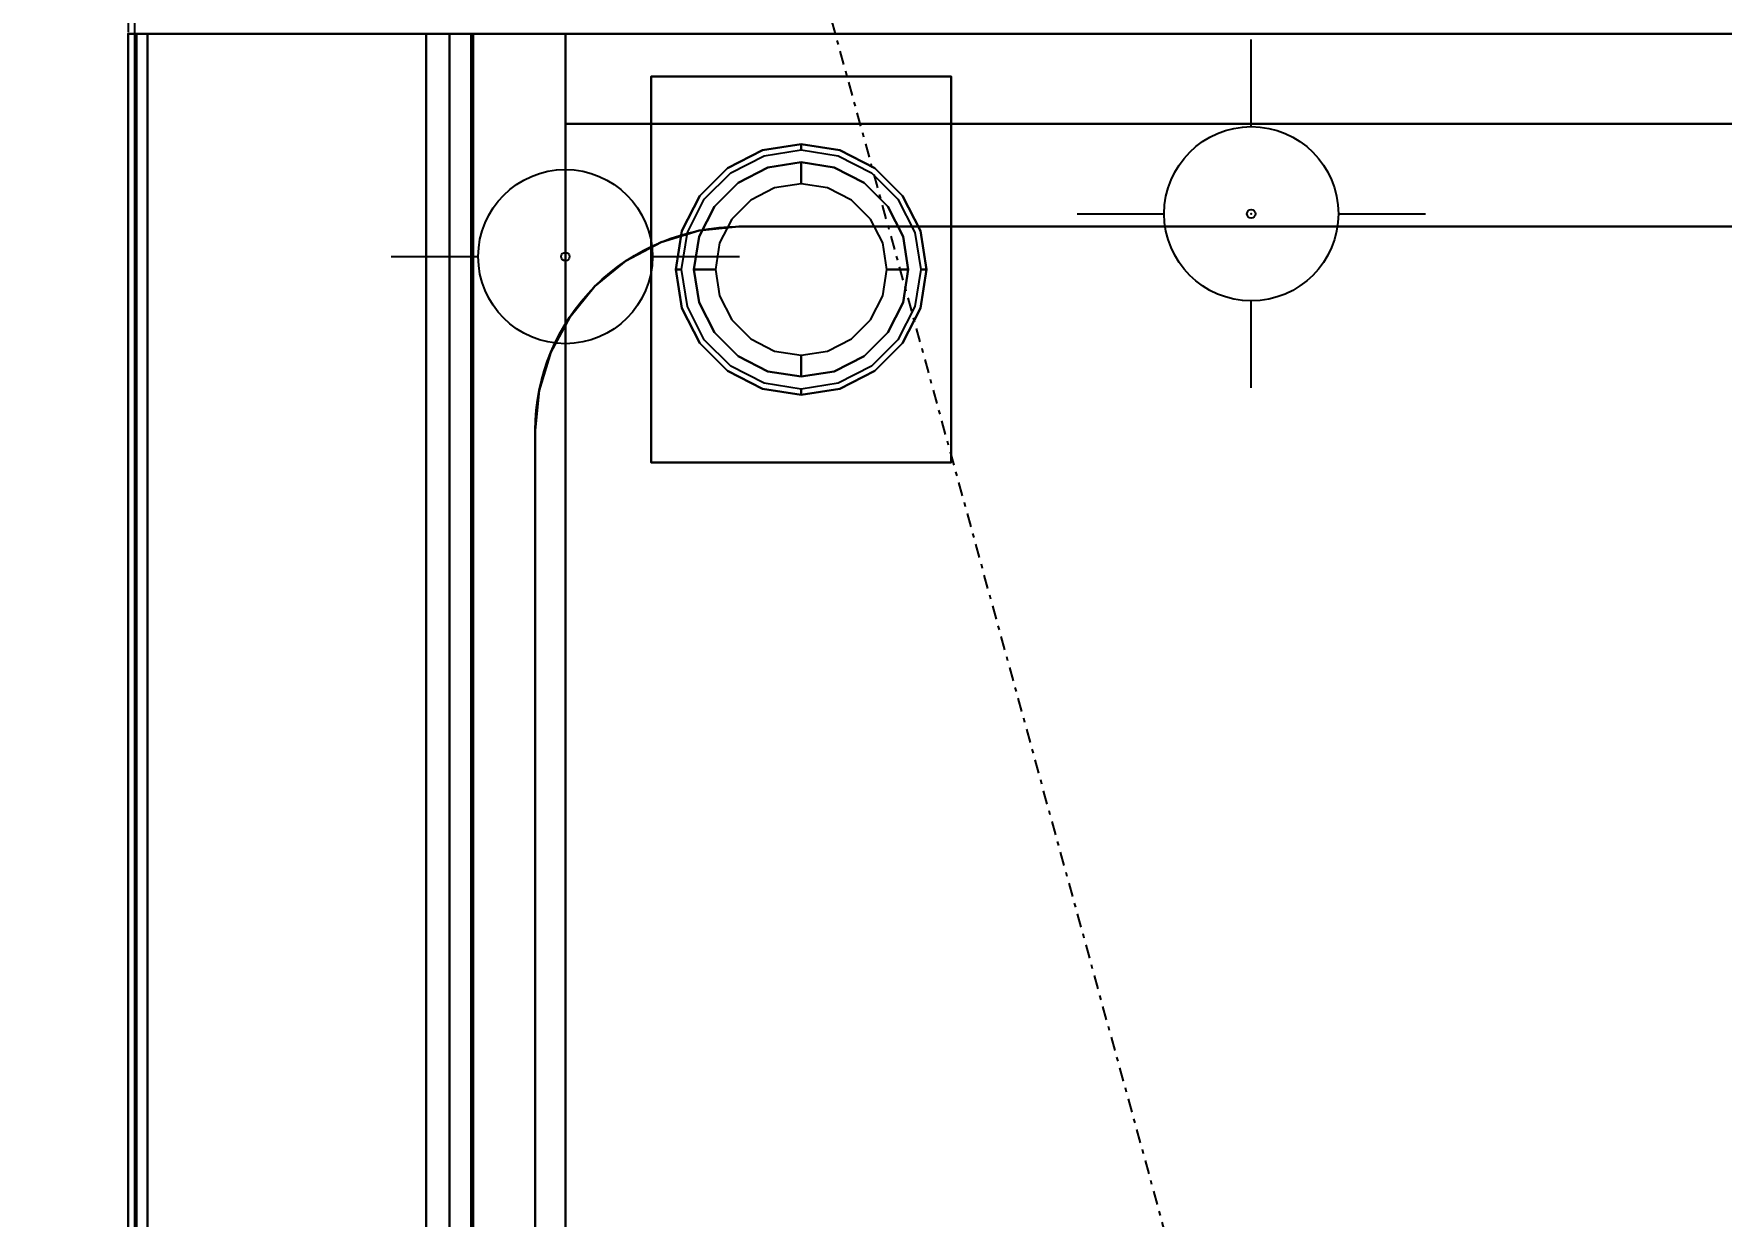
# Model space of a CAD drawing. Header units: millimetres. Extents: x 45 to 25350, y 77 to 5059.
# Drawn here: x 22147.8 to 22187.16, y 3991.51 to 4019.1 of the extents above; entities that cross this region are included whole.
import ezdxf

# ---------------------------------------------------------------- set-up
doc = ezdxf.new("R2010")
doc.units = ezdxf.units.MM
doc.header["$LTSCALE"] = 5
doc.linetypes.add('TRATTO-PUNTO', pattern=[1, 0.5, -0.25, 0, -0.25])
for name, color, linetype in [('200-EquipBorder-2d', 9, 'Continuous'), ('200-EquipInternal-2d', 252, 'Continuous'), ('200-EquipSteel-3d', 9, 'Continuous'), ('250-ele-2d', 20, 'Continuous'), ('HG-001 Duvar', 6, 'Continuous')]:
    doc.layers.add(name, color=color, linetype=linetype)
doc.layers.add('200-InsPoint-3D', color=3, linetype='Continuous', plot=False)
doc.styles.add('SIMPLEX', font='simplex')

# ---------------------------------------------------------------- blocks, each defined once
blk = doc.blocks.new('ELECTROLUX-MC7-BAINMARIE-400')
at = {"layer": '200-EquipInternal-2d'}
blk.add_lwpolyline([(307.5, -605), (92.5, -605, -0.414214), (45, -557.5), (45, -142.5, -0.414214), (92.5, -95), (307.5, -95, -0.414214), (355, -142.5), (355, -557.5, -0.414214)], format="xyb", close=True, dxfattribs=at)
at = {"layer": '200-EquipSteel-3d'}
for points, invisible_edges in [([(400, -80.5, 900), (307.5, -95, 900), (92.5, -95, 900), (0, -80.5, 900)], 5), ([(307.5, -95, 900), (316.77, -95.91, 900), (400, -80.5, 900)], 10), ([(316.77, -95.91, 900), (325.68, -98.62, 900), (400, -80.5, 900)], 10), ([(325.68, -98.62, 900), (333.89, -103.01, 900), (400, -80.5, 900)], 10), ([(333.89, -103.01, 900), (341.09, -108.91, 900), (400, -80.5, 900)], 10), ([(341.09, -108.91, 900), (346.99, -116.11, 900), (400, -80.5, 900)], 10), ([(346.99, -116.11, 900), (351.38, -124.32, 900), (400, -80.5, 900)], 10), ([(351.38, -124.32, 900), (354.09, -133.23, 900), (400, -80.5, 900)], 10), ([(354.09, -133.23, 900), (355, -142.5, 900), (400, -80.5, 900)], 10), ([(400, -80.5, 900), (355, -142.5, 900), (355, -557.5, 900), (400, -655, 900)], 5), ([(307.5, -95, 750), (307.5, -605, 750), (92.5, -605, 750), (92.5, -95, 750)], 5), ([(307.5, -95, 750), (316.77, -95.91, 750), (316.77, -95.91, 900), (307.5, -95, 900)], 2), ([(307.5, -95, 750), (316.77, -95.91, 750), (316.77, -604.09, 750), (307.5, -605, 750)], 10), ([(316.77, -95.91, 750), (325.68, -98.62, 750), (325.68, -98.62, 900), (316.77, -95.91, 900)], 10), ([(316.77, -95.91, 750), (325.68, -98.62, 750), (325.68, -601.38, 750), (316.77, -604.09, 750)], 10), ([(325.68, -98.62, 750), (333.89, -103.01, 750), (333.89, -103.01, 900), (325.68, -98.62, 900)], 10), ([(325.68, -98.62, 750), (333.89, -103.01, 750), (333.89, -596.99, 750), (325.68, -601.38, 750)], 10), ([(333.89, -103.01, 750), (341.09, -108.91, 750), (341.09, -108.91, 900), (333.89, -103.01, 900)], 10), ([(333.89, -103.01, 750), (341.09, -108.91, 750), (341.09, -591.09, 750), (333.89, -596.99, 750)], 10), ([(341.09, -108.91, 750), (346.99, -116.11, 750), (346.99, -116.11, 900), (341.09, -108.91, 900)], 10), ([(341.09, -108.91, 750), (346.99, -116.11, 750), (346.99, -583.89, 750), (341.09, -591.09, 750)], 10), ([(346.99, -116.11, 750), (351.38, -124.32, 750), (351.38, -124.32, 900), (346.99, -116.11, 900)], 10), ([(346.99, -116.11, 750), (351.38, -124.32, 750), (351.38, -575.68, 750), (346.99, -583.89, 750)], 10), ([(351.38, -124.32, 750), (354.09, -133.23, 750), (354.09, -133.23, 900), (351.38, -124.32, 900)], 10), ([(351.38, -124.32, 750), (354.09, -133.23, 750), (354.09, -566.77, 750), (351.38, -575.68, 750)], 10), ([(354.09, -133.23, 750), (355, -142.5, 750), (355, -142.5, 900), (354.09, -133.23, 900)], 8), ([(354.09, -133.23, 750), (355, -142.5, 750), (355, -557.5, 750), (354.09, -566.77, 750)], 8)]:
    blk.add_3dface(points, dxfattribs=dict(at, invisible_edges=invisible_edges))
for points in [[(92.5, -95, 750), (307.5, -95, 750), (307.5, -95, 900), (92.5, -95, 900)], [(355, -142.5, 750), (355, -557.5, 750), (355, -557.5, 900), (355, -142.5, 900)]]:
    blk.add_3dface(points, dxfattribs=at)
blk = doc.blocks.new('ELECTROLUX-MC7-BODY400X250')
at = {"layer": '200-EquipBorder-2d'}
for p, q in [((0, 0), (400, 0)), ((400, 0), (400, -655))]:
    blk.add_line(p, q, dxfattribs=at)
at = {"layer": '200-EquipInternal-2d'}
blk.add_line((0, -80), (400, -80), dxfattribs=at)
at = {"layer": '200-EquipSteel-3d'}
for points, invisible_edges in [([(0, -0.34, 912.22), (0, 0, 910.5), (400, 0, 910.5), (400, -0.34, 912.22)], 8), ([(0, 0, 902.7), (0, -0.13, 901.81), (400, -0.13, 901.81), (400, 0, 902.7)], 2), ([(0, -0.13, 901.81), (0, -0.54, 901.01), (400, -0.54, 901.01), (400, -0.13, 901.81)], 10), ([(0, -1.32, 913.68), (0, -0.34, 912.22), (400, -0.34, 912.22), (400, -1.32, 913.68)], 10), ([(0, -0.54, 901.01), (0, -1.19, 900.39), (400, -1.19, 900.39), (400, -0.54, 901.01)], 10), ([(0, -1.19, 900.39), (0, -2, 900), (400, -2, 900), (400, -1.19, 900.39)], 8), ([(0, -2.78, 914.66), (0, -1.32, 913.68), (400, -1.32, 913.68), (400, -2.78, 914.66)], 10), ([(0, -4.5, 915), (0, -2.78, 914.66), (400, -2.78, 914.66), (400, -4.5, 915)], 2), ([(400, -655, 650), (400, -102, 724), (400, -2, 900), (400, -655, 900)], 3), ([(400, -2, 900), (400, -2, 724), (400, -102, 724)], 8), ([(0, -71.6, 914.58), (0, -69.5, 915), (400, -69.5, 915), (400, -71.6, 914.58)], 8), ([(0, -73.39, 913.39), (0, -71.6, 914.58), (400, -71.6, 914.58), (400, -73.39, 913.39)], 10), ([(0, -74.58, 911.6), (0, -73.39, 913.39), (400, -73.39, 913.39), (400, -74.58, 911.6)], 10), ([(0, -75, 909.5), (0, -74.58, 911.6), (400, -74.58, 911.6), (400, -75, 909.5)], 2), ([(0, -75.45, 903.59), (0, -75, 905.7), (400, -75, 905.7), (400, -75.45, 903.59)], 8), ([(0, -76.64, 901.78), (0, -75.45, 903.59), (400, -75.45, 903.59), (400, -76.64, 901.78)], 10), ([(0, -78.4, 900.53), (0, -76.64, 901.78), (400, -76.64, 901.78), (400, -78.4, 900.53)], 10), ([(0, -80.5, 900), (0, -78.4, 900.53), (400, -78.4, 900.53), (400, -80.5, 900)], 2), ([(400, -102, 724), (400, -655, 650), (400, -102, 650)], 1)]:
    blk.add_3dface(points, dxfattribs=dict(at, invisible_edges=invisible_edges))
for points in [[(0, 0, 910.5), (0, 0, 902.7), (400, 0, 902.7), (400, 0, 910.5)], [(0, -2, 724), (0, -2, 900), (400, -2, 900), (400, -2, 724)], [(0, -2, 724), (0, -102, 724), (400, -102, 724), (400, -2, 724)], [(0, -69.5, 915), (0, -4.5, 915), (400, -4.5, 915), (400, -69.5, 915)], [(0, -75, 905.7), (0, -75, 909.5), (400, -75, 909.5), (400, -75, 905.7)], [(0, -655, 650), (0, -102, 650), (400, -102, 650), (400, -655, 650)], [(0, -102, 650), (400, -102, 650), (400, -102, 724), (0, -102, 724)]]:
    blk.add_3dface(points, dxfattribs=at)
at = {"layer": '200-InsPoint-3D'}
blk.add_point((400, 0), dxfattribs=at)
blk = doc.blocks.new('E7BMEDB000')
for name in ['ELECTROLUX-MC7-BODY400X250', 'ELECTROLUX-MC7-BAINMARIE-400']:
    blk.add_blockref(name, (0, 0))
blk = doc.blocks.new('ECON')
at = {"layer": '250-ele-2d'}
for p, q in [((0, 40.64), (0, 20.32)), ((-40.64, 0), (-20.32, 0)), ((20.32, 0), (40.64, 0)), ((0, -20.32), (0, -40.64))]:
    blk.add_line(p, q, dxfattribs=at)
for radius in [20.32, 1]:
    blk.add_circle((0, 0), radius, dxfattribs=at)
blk.add_point((0, 0), dxfattribs=at)
at = {"layer": '250-ele-2d', "style": 'SIMPLEX', "flags": 8}
blk.add_attdef('E', (50.05, -40.64), '', height=81, dxfattribs=at)
blk = doc.blocks.new('PQ-MC-LEG200')
at = {"layer": '200-EquipSteel-3d'}
for points in [[(-45, -35, 198), (-45, 35, 198), (45, 35, 198), (45, -35, 198)], [(-45, -35, 200), (45, -35, 200), (45, 35, 200), (-45, 35, 200)], [(-45, 35, 198), (-45, 35, 200), (45, 35, 200), (45, 35, 198)], [(-45, -35, 198), (-45, -35, 200), (-45, 35, 200), (-45, 35, 198)], [(45, -35, 198), (45, 35, 198), (45, 35, 200), (45, -35, 200)], [(-45, -35, 198), (45, -35, 198), (45, -35, 200), (-45, -35, 200)]]:
    blk.add_3dface(points, dxfattribs=at)
for points, invisible_edges in [([(-17.19, 23.66, 198), (-17.19, 23.66, 71), (-9.04, 27.82, 71), (-9.04, 27.82, 198)], 5), ([(-17.19, 23.66, 71), (-16.41, 22.58, 66), (-8.62, 26.54, 66), (-9.04, 27.82, 71)], 5), ([(-9.04, 27.82, 198), (-9.04, 27.82, 71), (0, 29.25, 71), (0, 29.25, 198)], 1), ([(-9.04, 27.82, 71), (-8.62, 26.54, 66), (0, 27.91, 66), (0, 29.25, 71)], 1), ([(0, 29.25, 198), (0, 29.25, 71), (9.04, 27.82, 71), (9.04, 27.82, 198)], 4), ([(0, 29.25, 71), (0, 27.91, 66), (8.62, 26.54, 66), (9.04, 27.82, 71)], 4), ([(9.04, 27.82, 71), (8.62, 26.54, 66), (16.41, 22.58, 66), (17.19, 23.66, 71)], 5), ([(9.04, 27.82, 198), (9.04, 27.82, 71), (17.19, 23.66, 71), (17.19, 23.66, 198)], 5), ([(-23.66, 17.19, 198), (-23.66, 17.19, 71), (-17.19, 23.66, 71), (-17.19, 23.66, 198)], 5), ([(-23.66, 17.19, 71), (-22.58, 16.41, 66), (-16.41, 22.58, 66), (-17.19, 23.66, 71)], 5), ([(-7.73, 23.78, 66), (-7.73, 23.78, 5), (-14.69, 20.23, 5), (-14.69, 20.23, 66)], 5), ([(-7.73, 23.78, 5), (-7.27, 22.38, 1.46), (-13.83, 19.04, 1.46), (-14.69, 20.23, 5)], 7), ([(0, 25, 66), (0, 25, 5), (-7.73, 23.78, 5), (-7.73, 23.78, 66)], 4), ([(0, 25, 5), (0, 23.54, 1.46), (-7.27, 22.38, 1.46), (-7.73, 23.78, 5)], 6), ([(7.73, 23.78, 66), (7.73, 23.78, 5), (0, 25, 5), (0, 25, 66)], 1), ([(7.73, 23.78, 5), (7.27, 22.38, 1.46), (0, 23.54, 1.46), (0, 25, 5)], 3), ([(14.69, 20.23, 5), (13.83, 19.04, 1.46), (7.27, 22.38, 1.46), (7.73, 23.78, 5)], 7), ([(14.69, 20.23, 66), (14.69, 20.23, 5), (7.73, 23.78, 5), (7.73, 23.78, 66)], 5), ([(17.19, 23.66, 71), (16.41, 22.58, 66), (22.58, 16.41, 66), (23.66, 17.19, 71)], 5), ([(17.19, 23.66, 198), (17.19, 23.66, 71), (23.66, 17.19, 71), (23.66, 17.19, 198)], 5), ([(-14.69, 20.23, 66), (-14.69, 20.23, 5), (-20.23, 14.69, 5), (-20.23, 14.69, 66)], 5), ([(-14.69, 20.23, 5), (-13.83, 19.04, 1.46), (-19.04, 13.83, 1.46), (-20.23, 14.69, 5)], 7), ([(-7.27, 22.38, 1.46), (-6.18, 19.02), (-11.76, 16.18), (-13.83, 19.04, 1.46)], 13), ([(0, 23.54, 1.46), (0, 20), (-6.18, 19.02), (-7.27, 22.38, 1.46)], 12), ([(7.27, 22.38, 1.46), (6.18, 19.02), (0, 20), (0, 23.54, 1.46)], 9), ([(13.83, 19.04, 1.46), (11.76, 16.18), (6.18, 19.02), (7.27, 22.38, 1.46)], 13), ([(20.23, 14.69, 5), (19.04, 13.83, 1.46), (13.83, 19.04, 1.46), (14.69, 20.23, 5)], 7), ([(20.23, 14.69, 66), (20.23, 14.69, 5), (14.69, 20.23, 5), (14.69, 20.23, 66)], 5), ([(-27.82, 9.04, 198), (-27.82, 9.04, 71), (-23.66, 17.19, 71), (-23.66, 17.19, 198)], 5), ([(-27.82, 9.04, 71), (-26.54, 8.62, 66), (-22.58, 16.41, 66), (-23.66, 17.19, 71)], 5), ([(-13.83, 19.04, 1.46), (-11.76, 16.18), (-16.18, 11.76), (-19.04, 13.83, 1.46)], 13), ([(19.04, 13.83, 1.46), (16.18, 11.76), (11.76, 16.18), (13.83, 19.04, 1.46)], 13), ([(23.66, 17.19, 71), (22.58, 16.41, 66), (26.54, 8.62, 66), (27.82, 9.04, 71)], 5), ([(23.66, 17.19, 198), (23.66, 17.19, 71), (27.82, 9.04, 71), (27.82, 9.04, 198)], 5), ([(-20.23, 14.69, 66), (-20.23, 14.69, 5), (-23.78, 7.73, 5), (-23.78, 7.73, 66)], 5), ([(-20.23, 14.69, 5), (-19.04, 13.83, 1.46), (-22.38, 7.27, 1.46), (-23.78, 7.73, 5)], 7), ([(-19.04, 13.83, 1.46), (-16.18, 11.76), (-19.02, 6.18), (-22.38, 7.27, 1.46)], 13), ([(22.38, 7.27, 1.46), (19.02, 6.18), (16.18, 11.76), (19.04, 13.83, 1.46)], 13), ([(23.78, 7.73, 5), (22.38, 7.27, 1.46), (19.04, 13.83, 1.46), (20.23, 14.69, 5)], 7), ([(23.78, 7.73, 66), (23.78, 7.73, 5), (20.23, 14.69, 5), (20.23, 14.69, 66)], 5), ([(-29.25, 0, 198), (-29.25, 0, 71), (-27.82, 9.04, 71), (-27.82, 9.04, 198)], 4), ([(-29.25, 0, 71), (-27.91, 0, 66), (-26.54, 8.62, 66), (-27.82, 9.04, 71)], 4), ([(27.82, 9.04, 71), (26.54, 8.62, 66), (27.91, 0, 66), (29.25, 0, 71)], 1), ([(27.82, 9.04, 198), (27.82, 9.04, 71), (29.25, 0, 71), (29.25, 0, 198)], 1), ([(-23.78, 7.73, 66), (-23.78, 7.73, 5), (-25, 0, 5), (-25, 0, 66)], 1), ([(-23.78, 7.73, 5), (-22.38, 7.27, 1.46), (-23.54, 0, 1.46), (-25, 0, 5)], 3), ([(-22.38, 7.27, 1.46), (-19.02, 6.18), (-20, 0), (-23.54, 0, 1.46)], 9), ([(23.54, 0, 1.46), (20, 0), (19.02, 6.18), (22.38, 7.27, 1.46)], 12), ([(25, 0, 5), (23.54, 0, 1.46), (22.38, 7.27, 1.46), (23.78, 7.73, 5)], 6), ([(25, 0, 66), (25, 0, 5), (23.78, 7.73, 5), (23.78, 7.73, 66)], 4), ([(-27.82, -9.04, 198), (-27.82, -9.04, 71), (-29.25, 0, 71), (-29.25, 0, 198)], 1), ([(-27.82, -9.04, 71), (-26.54, -8.62, 66), (-27.91, 0, 66), (-29.25, 0, 71)], 1), ([(-25, 0, 66), (-25, 0, 5), (-23.78, -7.73, 5), (-23.78, -7.73, 66)], 4), ([(-25, 0, 5), (-23.54, 0, 1.46), (-22.38, -7.27, 1.46), (-23.78, -7.73, 5)], 6), ([(-23.54, 0, 1.46), (-20, 0), (-19.02, -6.18), (-22.38, -7.27, 1.46)], 12), ([(22.38, -7.27, 1.46), (19.02, -6.18), (20, 0), (23.54, 0, 1.46)], 9), ([(23.78, -7.73, 5), (22.38, -7.27, 1.46), (23.54, 0, 1.46), (25, 0, 5)], 3), ([(23.78, -7.73, 66), (23.78, -7.73, 5), (25, 0, 5), (25, 0, 66)], 1), ([(29.25, 0, 71), (27.91, 0, 66), (26.54, -8.62, 66), (27.82, -9.04, 71)], 4), ([(29.25, 0, 198), (29.25, 0, 71), (27.82, -9.04, 71), (27.82, -9.04, 198)], 4), ([(-23.78, -7.73, 5), (-22.38, -7.27, 1.46), (-19.04, -13.83, 1.46), (-20.23, -14.69, 5)], 7), ([(-23.78, -7.73, 66), (-23.78, -7.73, 5), (-20.23, -14.69, 5), (-20.23, -14.69, 66)], 5), ([(-22.38, -7.27, 1.46), (-19.02, -6.18), (-16.18, -11.76), (-19.04, -13.83, 1.46)], 13), ([(19.04, -13.83, 1.46), (16.18, -11.76), (19.02, -6.18), (22.38, -7.27, 1.46)], 13), ([(20.23, -14.69, 5), (19.04, -13.83, 1.46), (22.38, -7.27, 1.46), (23.78, -7.73, 5)], 7), ([(20.23, -14.69, 66), (20.23, -14.69, 5), (23.78, -7.73, 5), (23.78, -7.73, 66)], 5), ([(-23.66, -17.19, 71), (-22.58, -16.41, 66), (-26.54, -8.62, 66), (-27.82, -9.04, 71)], 5), ([(-23.66, -17.19, 198), (-23.66, -17.19, 71), (-27.82, -9.04, 71), (-27.82, -9.04, 198)], 5), ([(-19.04, -13.83, 1.46), (-16.18, -11.76), (-11.76, -16.18), (-13.83, -19.04, 1.46)], 13), ([(13.83, -19.04, 1.46), (11.76, -16.18), (16.18, -11.76), (19.04, -13.83, 1.46)], 13), ([(27.82, -9.04, 71), (26.54, -8.62, 66), (22.58, -16.41, 66), (23.66, -17.19, 71)], 5), ([(27.82, -9.04, 198), (27.82, -9.04, 71), (23.66, -17.19, 71), (23.66, -17.19, 198)], 5), ([(-20.23, -14.69, 5), (-19.04, -13.83, 1.46), (-13.83, -19.04, 1.46), (-14.69, -20.23, 5)], 7), ([(-20.23, -14.69, 66), (-20.23, -14.69, 5), (-14.69, -20.23, 5), (-14.69, -20.23, 66)], 5), ([(14.69, -20.23, 5), (13.83, -19.04, 1.46), (19.04, -13.83, 1.46), (20.23, -14.69, 5)], 7), ([(14.69, -20.23, 66), (14.69, -20.23, 5), (20.23, -14.69, 5), (20.23, -14.69, 66)], 5), ([(-17.19, -23.66, 71), (-16.41, -22.58, 66), (-22.58, -16.41, 66), (-23.66, -17.19, 71)], 5), ([(-17.19, -23.66, 198), (-17.19, -23.66, 71), (-23.66, -17.19, 71), (-23.66, -17.19, 198)], 5), ([(-14.69, -20.23, 5), (-13.83, -19.04, 1.46), (-7.27, -22.38, 1.46), (-7.73, -23.78, 5)], 7), ([(-13.83, -19.04, 1.46), (-11.76, -16.18), (-6.18, -19.02), (-7.27, -22.38, 1.46)], 13), ([(-7.27, -22.38, 1.46), (-6.18, -19.02), (0, -20), (0, -23.54, 1.46)], 9), ([(0, -23.54, 1.46), (0, -20), (6.18, -19.02), (7.27, -22.38, 1.46)], 12), ([(7.27, -22.38, 1.46), (6.18, -19.02), (11.76, -16.18), (13.83, -19.04, 1.46)], 13), ([(7.73, -23.78, 5), (7.27, -22.38, 1.46), (13.83, -19.04, 1.46), (14.69, -20.23, 5)], 7), ([(23.66, -17.19, 71), (22.58, -16.41, 66), (16.41, -22.58, 66), (17.19, -23.66, 71)], 5), ([(23.66, -17.19, 198), (23.66, -17.19, 71), (17.19, -23.66, 71), (17.19, -23.66, 198)], 5), ([(-9.04, -27.82, 71), (-8.62, -26.54, 66), (-16.41, -22.58, 66), (-17.19, -23.66, 71)], 5), ([(-14.69, -20.23, 66), (-14.69, -20.23, 5), (-7.73, -23.78, 5), (-7.73, -23.78, 66)], 5), ([(-7.73, -23.78, 5), (-7.27, -22.38, 1.46), (0, -23.54, 1.46), (0, -25, 5)], 3), ([(0, -25, 5), (0, -23.54, 1.46), (7.27, -22.38, 1.46), (7.73, -23.78, 5)], 6), ([(7.73, -23.78, 66), (7.73, -23.78, 5), (14.69, -20.23, 5), (14.69, -20.23, 66)], 5), ([(17.19, -23.66, 71), (16.41, -22.58, 66), (8.62, -26.54, 66), (9.04, -27.82, 71)], 5), ([(-9.04, -27.82, 198), (-9.04, -27.82, 71), (-17.19, -23.66, 71), (-17.19, -23.66, 198)], 5), ([(0, -29.25, 71), (0, -27.91, 66), (-8.62, -26.54, 66), (-9.04, -27.82, 71)], 4), ([(-7.73, -23.78, 66), (-7.73, -23.78, 5), (0, -25, 5), (0, -25, 66)], 1), ([(0, -25, 66), (0, -25, 5), (7.73, -23.78, 5), (7.73, -23.78, 66)], 4), ([(9.04, -27.82, 71), (8.62, -26.54, 66), (0, -27.91, 66), (0, -29.25, 71)], 1), ([(17.19, -23.66, 198), (17.19, -23.66, 71), (9.04, -27.82, 71), (9.04, -27.82, 198)], 5), ([(0, -29.25, 198), (0, -29.25, 71), (-9.04, -27.82, 71), (-9.04, -27.82, 198)], 4), ([(9.04, -27.82, 198), (9.04, -27.82, 71), (0, -29.25, 71), (0, -29.25, 198)], 1)]:
    blk.add_3dface(points, dxfattribs=dict(at, invisible_edges=invisible_edges))
blk = doc.blocks.new('E7BAPP00RH')
at = {"layer": '200-EquipInternal-2d'}
blk.add_lwpolyline([(0, -102), (1600, -102), (1600, -655), (0, -655)], close=True, dxfattribs=at)
at = {"layer": '200-EquipSteel-3d'}
for points in [[(0, -102, 650), (1600, -102, 650), (1600, -655, 650), (0, -655, 650)], [(21, -102, 650), (1579, -102, 650), (1579, -102, 245), (21, -102, 245)], [(21, -102, 200), (1579, -102, 200), (1579, -102, 245), (21, -102, 245)], [(21, -655, 245), (1579, -655, 245), (1579, -102, 245), (21, -102, 245)], [(21, -655, 200), (1579, -655, 200), (1579, -102, 200), (21, -102, 200)], [(1579, -655, 605), (21, -655, 605), (21, -102, 605), (1579, -102, 605)], [(1579, -102, 200), (1600, -102, 200), (1600, -102, 650), (1579, -102, 650)], [(1579, -655, 200), (1600, -655, 200), (1600, -102, 200), (1579, -102, 200)]]:
    blk.add_3dface(points, dxfattribs=at)
at = {"layer": '200-EquipSteel-3d', "invisible_edges": 8}
blk.add_3dface([(1579, -655, 605), (1579, -655, 200), (1579, -102, 200), (1579, -102, 605)], dxfattribs=at)
blk.add_blockref('PQ-MC-LEG200', (1545, -157))
blk = doc.blocks.new('EP1124T')
at = {"layer": '200-EquipBorder-2d', "linetype": 'TRATTO-PUNTO'}
blk.add_lwpolyline([(0, -1100), (2400, -1100), (2400, 0), (0, 0)], close=True, dxfattribs=at)
at = {"layer": '200-EquipInternal-2d', "linetype": 'TRATTO-PUNTO'}
blk.add_line((0, -1100), (2400, 0), dxfattribs=at)
at = {"layer": '200-InsPoint-3D', "flags": 9}
blk.add_attdef('DISTANG', (0, 0), '', height=1, dxfattribs=at)

msp = doc.modelspace()

# ---------------------------------------------------------------- hatches: boundary and pattern name
at = {"ltscale": 0.5}
h = msp.add_hatch(dxfattribs=at)
h.set_pattern_fill('ANSI31', color=251, scale=30)
h.set_pattern_definition([(45, (24280.266, 18410.9967), (-2.6516504, 2.6516504), [])])
h.paths.add_polyline_path([(21763.422, 4094.474), (22023.384, 4098.963), (22023.021, 4119.96), (21730.1, 4114.902), (21721.79, 4595.08, -0.130845), (22999.271, 4233.912, -0.490921), (22999.351, 4233.948, -0.006684), (23000.203, 4268.186, 0.132238), (21691.262, 4625.367), (21711.964, 3429.136), (22159.106, 3170.979), (22174.106, 3196.96), (22030.234, 3280.024), (22097.77, 3397), (22270.975, 3297), (22270.985, 3297.017), (22281.975, 3316.053), (22090.583, 3426.553), (22020.057, 3425.335), (21775.094, 3421.105, -0.000011), (21771.021, 3655.54), (22030.982, 3660.029), (22030.618, 3681.026), (21770.657, 3676.536, -0.000019)])

# ---------------------------------------------------------------- linework, layer by layer
at = {"layer": 'HG-001 Duvar', "ltscale": 0.5}
msp.add_line((22150.148, 4159.097), (22150.148, 3541.28), dxfattribs=at)

# ---------------------------------------------------------------- block references
at = {"zscale": 0.1, "rotation": 90}
for name, p, xscale, yscale in [('EP1124T', (22149.998, 3679.097), 0.1666666666675383, 0.09999999999854481), ('E7BMEDB000', (22149.998, 3979.097), 0.09999999999999432, 0.09999999999999432), ('E7BAPP00RH', (22149.998, 3859.097), 0.1, 0.1)]:
    msp.add_blockref(name, p, dxfattribs=dict(at, xscale=xscale, yscale=yscale))
for p, xscale, yscale in [((22176.198, 4014.897), 0.1, 0.1), ((22160.198, 4013.897), 0.09999999999999432, 0.09999999999999432)]:
    msp.add_blockref('ECON', p, dxfattribs=dict(at, xscale=xscale, yscale=yscale)).add_auto_attribs({'E': 'E'})

doc.saveas('drawing.dxf')
